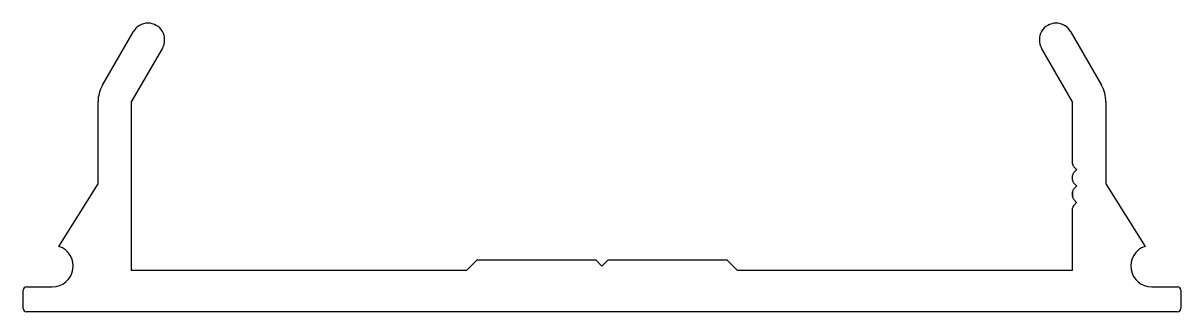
# Model space of a CAD drawing. Header units: inches. Extents: x -35.4 to 35.2, y 2.7 to 20.3.
import ezdxf

# ---------------------------------------------------------------- set-up
doc = ezdxf.new("R2010")
doc.units = ezdxf.units.IN
doc.header["$MEASUREMENT"] = 0
doc.layers.add('1', color=7, linetype='Continuous')

msp = doc.modelspace()

# ---------------------------------------------------------------- linework, layer by layer
at = {"layer": '1', "color": 7, "linetype": 'Continuous'}
for p, q in [((-30.599, 16.486), (-28.703, 19.77)), ((28.489, 19.77), (30.385, 16.486)), ((-26.943, 18.754), (-28.839, 15.47)), ((28.625, 15.47), (26.729, 18.754)), ((-30.871, 10.469), (-30.871, 15.47)), ((-28.839, 15.47), (-28.839, 5.19)), ((28.625, 11.684), (28.625, 15.47)), ((30.657, 15.47), (30.657, 10.469)), ((28.869, 11.336), (28.698, 11.507)), ((28.698, 11.154), (28.869, 11.325)), ((28.625, 10.684), (28.625, 10.977)), ((-33.258, 6.648), (-30.871, 10.469)), ((28.625, 9.684), (28.625, 9.977)), ((28.625, 9.977), (28.625, 9.684)), ((28.625, 9.684), (28.625, 9.977)), ((28.625, 9.977), (28.625, 9.684)), ((28.625, 9.684), (28.625, 9.977)), ((28.869, 10.336), (28.698, 10.507)), ((28.698, 10.154), (28.869, 10.325)), ((30.657, 10.469), (33.045, 6.648)), ((28.869, 9.336), (28.698, 9.507)), ((28.698, 9.154), (28.869, 9.325)), ((28.625, 5.19), (28.625, 8.977)), ((28.625, 8.977), (28.625, 8.977)), ((-8.362, 5.19), (-7.727, 5.825)), ((-7.727, 5.825), (-0.488, 5.825)), ((-0.488, 5.825), (-0.107, 5.444)), ((-0.107, 5.444), (0.274, 5.825)), ((0.274, 5.825), (7.513, 5.825)), ((7.513, 5.825), (8.148, 5.19)), ((-28.839, 5.19), (-8.362, 5.19)), ((8.148, 5.19), (28.625, 5.19)), ((-35.443, 2.849), (-35.443, 3.976)), ((-35.244, 4.174), (-33.665, 4.174)), ((33.451, 4.174), (35.031, 4.174)), ((35.229, 3.976), (35.229, 2.849)), ((35.031, 2.65), (-35.244, 2.65))]:
    msp.add_line(p, q, dxfattribs=at)
for centre, radius, start, end in [((-27.823, 19.262), 1.016, 330, 150), ((27.609, 19.262), 1.016, 30, 210), ((-28.839, 15.47), 2.032, 150, 180), ((28.625, 15.47), 2.032, 0, 30), ((28.875, 11.684), 0.25, 180, 225), ((28.864, 11.33), 0.008, 315, 45), ((28.875, 10.977), 0.25, 135, 180), ((28.875, 10.684), 0.25, 180, 225), ((28.875, 9.977), 0.25, 135, 180), ((28.864, 10.33), 0.008, 315, 45), ((28.875, 9.684), 0.25, 180, 225), ((28.864, 9.33), 0.008, 315, 45), ((28.875, 8.977), 0.25, 135, 180), ((-33.665, 5.444), 1.27, 270, 71.33708), ((33.451, 5.444), 1.27, 108.66292, 270), ((-35.244, 3.976), 0.198, 90, 180), ((35.031, 3.976), 0.198, 0, 90), ((-35.244, 2.849), 0.198, 180, 270), ((35.031, 2.849), 0.198, 270, 0)]:
    msp.add_arc(centre, radius, start, end, dxfattribs=at)

doc.saveas('drawing.dxf')
